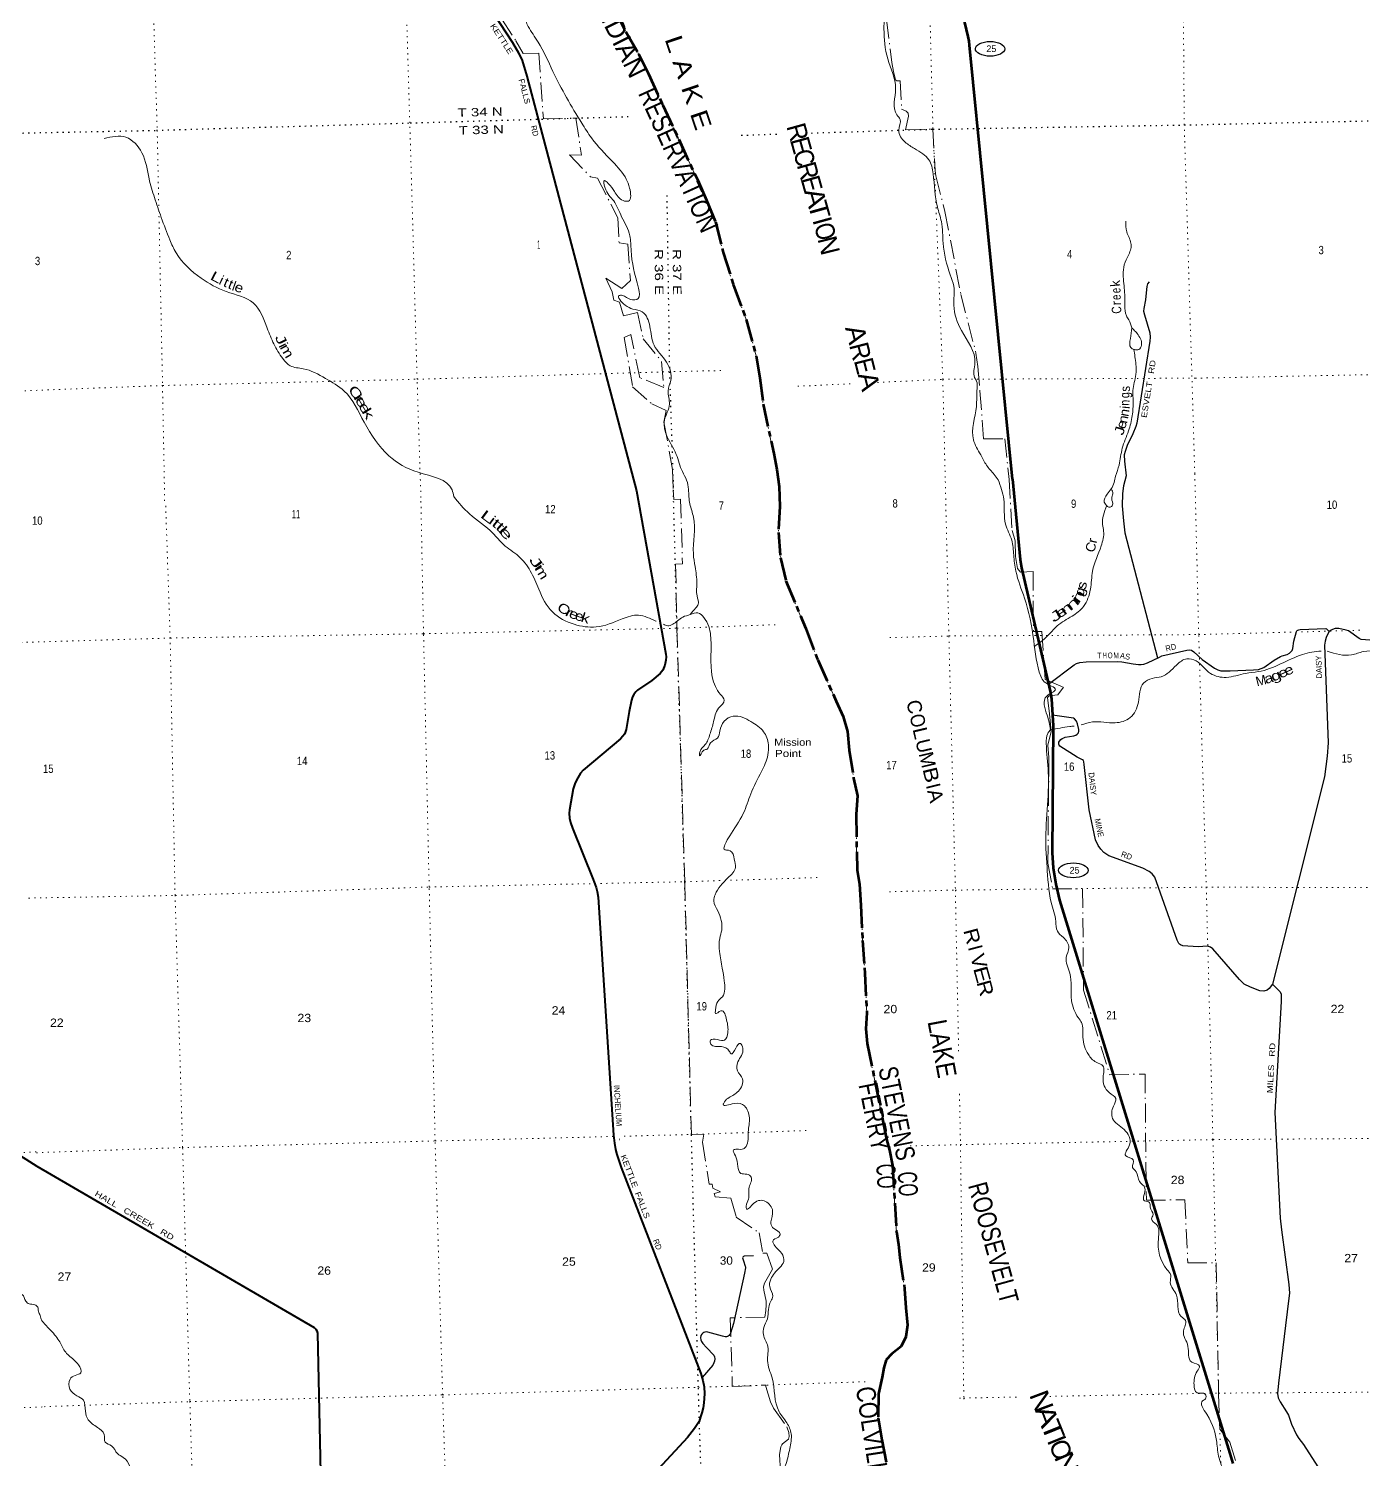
# Model space of a CAD drawing. Header units: feet. Extents: x 489137 to 739700, y 189004 to 379547.
# Drawn here: x 674153 to 702182, y 311700 to 341753 of the extents above; entities that cross this region are included whole.
import ezdxf
from ezdxf.enums import TextEntityAlignment as Align

# ---------------------------------------------------------------- set-up
doc = ezdxf.new("R2010")
doc.units = ezdxf.units.FT
doc.header["$LTSCALE"] = 80
for name, pattern in [('DOT_DASHED', [7.7, 5, -1.2, 0.3, -1.2]), ('DOTTED', [1.5, 0.3, -1.2]), ('LONG_DASH_SHORT_DASH', [9.9, 6, -1.2, 1.5, -1.2])]:
    doc.linetypes.add(name, pattern=pattern)
for name, color, linetype, lineweight in [('11', 7, 'LONG_DASH_SHORT_DASH', 60), ('17', 7, 'Continuous', 25), ('23', 7, 'Continuous', 70), ('26', 7, 'Continuous', 40), ('29', 7, 'Continuous', 25), ('39', 7, 'Continuous', 13), ('44', 7, 'DOT_DASHED', 13), ('6', 7, 'DOTTED', 25), ('7', 7, 'DOTTED', 13)]:
    doc.layers.add(name, color=color, linetype=linetype, lineweight=lineweight)
for name, color, linetype in [('12', 7, 'Continuous'), ('27', 7, 'Continuous'), ('30', 7, 'Continuous'), ('41', 7, 'Continuous'), ('42', 7, 'Continuous')]:
    doc.layers.add(name, color=color, linetype=linetype)

msp = doc.modelspace()

# ---------------------------------------------------------------- linework, layer by layer
at = {"layer": '11'}
for points in [[(686455.27, 342166.72), (686695.62, 341683.91), (686961.6, 341223.96), (687168.04, 340804.94), (687471.42, 340145.95), (688203.93, 338566.51), (688390.11, 338151.03), (688575.37, 337693.09), (688741.19, 337050.85), (688950.22, 336375.35), (689223.19, 335644.9), (689430.53, 334878.46), (689508.98, 334417.85), (689577.73, 333864.07), (689800.07, 332829.34), (689868.24, 332489.35), (689917.21, 332134.21)], [(689917.21, 332134.21), (689926.31, 331716.9), (689898.56, 331170.89), (689941.15, 330634.87), (690054.98, 330151.25), (690471.1, 329152.77), (690722.81, 328493.14), (691111.18, 327627.19), (691258.99, 327306.05), (691346.21, 326987.31), (691380.83, 326598.49), (691477.35, 326007.38), (691557.8, 325639.99), (691529.76, 325255.54), (691549.15, 324078.72), (691601.55, 323779.24), (691627.33, 323343.73), (691667.48, 322597.62), (691713.96, 321916.3), (691754.58, 321077.3), (691737.23, 320745.64), (691763.75, 320433.34), (692170.59, 318424.87), (692231.13, 318198.31), (692291.79, 317875.76), (692375.9, 316487.03), (692417.96, 316213.49), (692446.98, 315938.31), (692549.27, 315282.73), (692574.13, 314881.53), (692606.03, 314518.89), (692574.31, 314271.66), (692472.75, 314071.01), (692279.11, 313918.36), (692163.55, 313788.02), (692115.56, 313621.13), (692076.45, 313424.18), (692003.07, 313074.85), (691994.4, 312569.76), (692073.25, 312111.45), (692197.33, 311470.6)]]:
    msp.add_lwpolyline(points, dxfattribs=at)
at = {"layer": '17'}
for centre in [(694343.49, 341328.47), (696091.97, 324073.11)]:
    msp.add_ellipse(centre, major_axis=(309.24, -1), ratio=0.500121, dxfattribs=at)
at = {"layer": '23'}
for points in [[(694816.67, 332286.59), (693909.24, 341404.52), (693900.78, 341489.13), (693881.46, 341587.64), (693813.44, 341878.83), (693720.39, 342280.5), (693101.69, 344450.62), (693067.84, 344586.02), (693040.13, 344725.82), (693021.57, 344975.84), (692856.99, 348147.18), (692867.01, 348294.24), (692883.92, 348387.32), (692970.54, 348747.96), (693317.31, 349984.42), (693334.22, 350115.57), (693338.45, 350255.18), (693329.99, 350373.64), (693294.59, 350568.06), (693036.13, 351725.36), (693008.79, 351873.89), (692984.87, 352113.87)], [(694816.67, 332286.59), (694972.01, 330601.1), (695000.91, 330426.19), (695472.43, 328413.41), (695534.27, 328138.42), (695606.99, 327833.42), (695630.41, 327672.36), (695670.17, 327109.14), (695647.33, 324441.83), (695669.98, 324123.37), (695721.5, 323781.45), (695801.09, 323446.35), (699374.63, 311825.99), (699440.84, 311613.71)]]:
    msp.add_lwpolyline(points, dxfattribs=at)
at = {"layer": '26'}
for points in [[(682085.73, 347311.89), (682058.3, 347054.85), (681835.62, 345472.01), (681837.18, 345356.8), (681857.45, 345266.62), (681886.33, 345195.84), (681951.14, 345080.01), (684316.72, 341458.67), (684439.99, 341241.18), (684515.95, 341084.69), (684617.44, 340751.99), (686917.9, 332041.46)], [(686917.9, 332041.46), (687533.87, 328613.99), (687539.7, 328557.71), (687536.78, 328490.56), (687514.18, 328383.08), (687469.67, 328277.43), (687417.85, 328207.9), (687241.91, 328060.06), (686939.01, 327857.07), (686900.7, 327819.05), (686859.85, 327769.42), (686836.51, 327719.79), (686811.67, 327648.43), (686764.1, 327408.41), (686701.46, 327030.54), (686683.34, 326967.99), (686662.91, 326930.04), (686630.82, 326889.17), (686579.64, 326836.24), (685795.74, 326177.34), (685742.36, 326114.02), (685684.8, 326015.75), (685631.48, 325912.57), (685586.54, 325783.95), (685507.94, 325346.93), (685501.65, 325274.64), (685508.38, 325171.28), (685530.83, 325076.11), (685572.63, 324959.61), (686005.48, 323881.18), (686068.02, 323715.9), (686093.97, 323628), (686109.83, 323511.48), (686437.62, 318509.94), (686457.23, 318342.13), (686478.06, 318212.08), (686506.51, 318103.89), (686593.62, 317833.21), (688269.26, 313501.27), (688314.41, 313354.03), (688337.98, 313223.14), (688346.51, 313079.58), (688334.83, 312889.81), (688317.33, 312781.79), (688288.15, 312676.68), (688261.89, 312594.93), (688232.71, 312492.75), (688139.34, 312346.77), (687986.14, 312162.2), (686757.76, 310827.13)], [(671599.9, 320718.03), (671605.29, 320699.92), (671919.06, 320280.04), (671995.2, 320164.65), (672635.14, 319007.08), (672692, 318926.91), (672762.31, 318851.1), (672842.07, 318795.47), (674323.75, 317857.25)], [(674323.75, 317857.25), (680149.64, 314467.25), (680183.23, 314437.58), (680206.55, 314402.7), (680220.33, 314351.92), (680291.14, 311093.72)]]:
    msp.add_lwpolyline(points, dxfattribs=at)
at = {"layer": '29'}
for points in [[(697681.34, 336434.11), (697651.79, 336393.83), (697633.67, 336336.81), (697622.3, 336200.76), (697607.3, 336056.46), (697569.93, 335874.69), (697567.84, 335820.44), (697588.8, 335740.07), (697694.5, 335364.8), (697702.89, 335272.61), (697697.34, 335186.95), (697422.01, 333462.93), (697403.6, 333393.54), (697338.17, 333240.55), (697223.19, 332994.46), (697177.31, 332871.28), (697162.34, 332797.44), (697164.88, 332666.09), (697200.74, 332361.13)], [(697200.74, 332361.13), (697142.59, 332151.1), (697122.9, 331986.25), (697119.38, 331727.83), (697142.59, 331413.34), (697174.63, 331160.48), (697861.76, 328539.5)], [(695570.49, 327986.49), (696107.31, 328392.54), (696160.76, 328420.29), (696226.46, 328438.55), (696357.87, 328450.86), (697018.5, 328460.46), (697109.25, 328452.25), (697351.12, 328407.38), (697460.14, 328394.72), (697514.89, 328394.72), (697569.31, 328406.16), (697646.29, 328431.24), (697897.69, 328553.7), (697952.88, 328575.51), (698472.52, 328700.91), (698529.57, 328703.34), (698569.72, 328696.04), (698625.27, 328663.33), (698800.41, 328499.31), (699055.17, 328316.2), (699128.83, 328281.59), (699186.57, 328266.89), (699381.87, 328265.32), (699876.17, 328282.86), (699978.61, 328292.46), (700037, 328310.72), (700088.59, 328333.93), (700307.81, 328484.1), (700444.42, 328567.09), (700478.65, 328580.99), (700580.36, 328609.7), (700628.3, 328635.77), (700661.15, 328661.34), (700690.35, 328690.56), (700703.59, 328730.62), (700724.72, 328884.65), (700776.4, 329092.11), (700783.42, 329102.36), (700788.89, 329109.66), (700803.49, 329119.7), (700825.39, 329127.92), (700851.8, 329132.82), (701392.59, 329149.81), (701405.73, 329144.36), (701423.99, 329130.66), (701461.32, 329087.39)], [(701461.32, 329087.39), (701434.93, 329040.27), (701400.78, 328964.41), (701376.53, 328885.05), (701365.79, 328801.87), (701442.18, 326749.91), (701421.24, 326468.75), (701362.82, 326039.1), (700275.61, 321684.36)], [(702684.19, 328881.61), (702135.47, 328920.89), (702093.75, 328939.83), (701872.9, 329102.33), (701820, 329120.62), (701669.3, 329150.43), (701624.73, 329155.31), (701590.54, 329149.97), (701533.48, 329133.4), (701502.46, 329118.79), (701461.32, 329087.39)], [(700275.61, 321684.36), (700206.72, 321593.27), (700160.72, 321555.63), (700093.57, 321538.49), (700009.58, 321544.83), (699811.17, 321619.32), (699681.13, 321684.58), (699581.68, 321777.59), (699020.77, 322425.92), (698969.39, 322460.68), (698909.99, 322476.93), (698716.35, 322468.83), (698390.6, 322484.83), (698341.59, 322506.33), (698319.69, 322524.6), (698305.09, 322539.21), (698269.4, 322606.15), (697803.18, 323929.45), (697746.65, 323998.29), (697686.15, 324046.86), (697554.39, 324121.43), (696834.78, 324379.33), (696731.97, 324445.7), (696666.57, 324517.33), (696611.52, 324591.79), (696555, 324713.61), (696426.98, 325343.25), (696318.42, 326298.4), (696312.23, 326354.01), (696303.1, 326377.75), (696287.02, 326392.26), (696174.02, 326449.25), (695810.69, 326684.04), (695793.93, 326701.89), (695788.45, 326726.54), (695788.46, 326762.16), (695801.15, 326788.68), (695830.43, 326820.59), (695857.8, 326843.41), (695890.65, 326858.94), (695921.69, 326869.15), (696102.42, 326901.06), (696142.5, 326912.81), (696171.7, 326931.07), (696197.25, 326963.94), (696208.37, 326995.2), (696208.2, 327030.6), (696178.99, 327149.66), (696157.1, 327204.99), (696119, 327252.72), (696095.05, 327270.73), (695654.49, 327331.26)], [(700275.61, 321684.36), (700432.46, 321523.8), (700454.92, 321469.09), (700453.36, 321320.64), (700324.92, 318989.82), (700437.34, 316765.45), (700461.54, 316524.05), (700617.1, 315370.59), (700631.21, 315189.41), (700610.28, 315029.33), (700397.2, 313299.24), (700378.14, 313082.71), (700392.87, 312993.99), (700434.36, 312910.93), (700570.75, 312697.27), (700608.21, 312628.76), (700676.33, 312438.24), (700774.52, 312219.34), (700823.56, 312135.7), (700922.88, 312010.09), (702032.5, 310291.27), (702387.14, 309832.21)], [(689378.46, 315979.08), (689186.38, 315970.84), (689176.88, 315968.95), (689161.72, 315961.35), (689151.28, 315947.11), (689146.54, 315932.87), (689148.32, 315915.61), (689164.01, 315867.64), (689202.5, 315757.26), (689205.35, 315743.02), (689205.09, 315721.55), (689186.44, 315611.99), (688956.2, 314555.5), (688894.1, 314353.81), (688879.02, 314322.02), (688863.84, 314302.08), (688845.76, 314287.76), (688827.8, 314279.3), (688809.77, 314276.45), (688782.26, 314277.4), (688722.66, 314286.06), (688414.94, 314373.63), (688378.14, 314376.12), (688351.58, 314372.32), (688328.81, 314362.83), (688308.69, 314350.24), (688287.07, 314330.56), (688269.99, 314305.88), (688261.4, 314251.93), (688266.2, 314212.85), (688283.28, 314178.68), (688311.59, 314136.38), (688387.08, 314049.86), (688539.41, 313886.32), (688556.94, 313855.18), (688565.97, 313812.28), (688557.99, 313760.35), (688545.1, 313726.85), (688518.12, 313682.45), (688294.57, 313418.72)]]:
    msp.add_lwpolyline(points, dxfattribs=at)
at = {"layer": '39'}
for points in [[(688356.79, 352636.36), (688859.48, 352557.25), (689037.65, 352409.28), (689241.05, 352039.82), (689604.24, 351529.9), (689728.98, 351034.68), (689763.74, 350704.36), (689835.51, 350225.65), (690000.97, 349907.54), (690113.85, 349846.43), (690164.24, 349658.06), (690320.24, 349194.14), (690529.82, 348505.58), (690689.56, 348177.17), (690654.76, 348066.95), (690508.16, 347858.22), (690546.34, 347420.89), (690680.1, 346895.65), (690781.22, 346571.46), (690984.12, 345965.54), (691020.01, 345726.19), (691015.85, 345162.23), (691158.43, 344550.37), (691502.31, 343698.31), (691869.74, 342992.5), (692053.89, 342531.49), (692113.08, 342193.85), (692115.19, 341749.33), (692193.76, 341121.29), (692359.02, 340493.98), (692386.77, 339941.14), (692454.41, 339844.25), (692425.31, 339619.01), (692558.35, 339368.58), (692756.29, 339233.37), (692933.36, 339119.72), (693058.25, 338998.37), (693146.25, 338706.1), (693239.22, 338005.77), (693319.61, 337699.12), (693358.37, 337243.63), (693506.6, 336581.42), (693580.7, 336345.29), (693581.52, 335941.15), (693741.74, 335408.65), (694025.72, 334726.48), (694019.22, 334425.16), (694060.02, 334347.63), (694068.95, 334194.33), (694054.9, 333813.96), (693992.41, 333118.83), (694145.79, 332800.34), (694267.66, 332583.91), (694427.17, 332388.88), (694511.52, 332275.27)], [(681701.2, 351066.28), (681753.98, 350803.22), (681843.03, 350541.29), (682142.03, 350146.55), (682502.05, 349735.55), (682669.91, 349405.39), (682764.96, 348955.71), (682739, 348821.52), (682785.1, 348641.09), (682785.23, 348321.8), (682791.84, 348241.17), (682876.16, 348063.98), (682801.74, 348057.59), (682741.51, 347859.66), (682634.47, 347549.11), (682473.51, 347095.4), (682374.38, 346979.1), (682407.92, 346749.78), (682478.11, 346446.85), (682375.23, 346132.39), (682281.87, 345709.1), (682179.86, 345241.08), (682326.04, 345021.38), (682475.9, 344686.6), (682597.22, 344613.64), (682825, 344554.14), (682933.87, 344302.94), (682943.71, 344121.38), (683055.67, 343773.28), (683162.3, 343655.39), (683326.24, 343511.02), (683402.11, 343345.68), (683544.29, 343251.15), (683994.88, 342972.34), (684261.64, 342576.59), (684545.66, 342019.71), (684645.5, 341798.54), (684851.58, 341471.6), (685163.79, 340852.96), (685767.19, 339768.61), (685974.83, 339455.87), (686412.17, 338960.41), (686704.23, 338593.75), (686772.81, 338403.93), (686747.28, 338130.3), (686638.03, 338141), (686454.53, 338329.22), (686321.93, 338502.87), (686243.43, 338561.02), (686251.98, 338419.82), (686440.58, 338134.77), (686606.56, 337800.5), (686778.63, 337401.76), (686804.69, 337091.37), (686957.11, 336297.94), (686953.94, 336081.6), (686793.15, 336064.4), (686623.09, 336147.96), (686550.56, 336145.67), (686677.9, 335947.6), (686841.98, 335861.84), (687039.54, 335801.38), (687198.44, 335499.23), (687287.71, 335103.93), (687551.3, 334744.45), (687640.06, 334365.31), (687580.54, 334145.18), (687611.68, 333865.26), (687505.47, 333528.46), (687541.09, 333234.54), (687754.29, 332810.83), (687880.88, 332447.02), (687971.31, 332268), (688011.25, 332075.57)], [(675737.93, 339448.07), (676195.02, 339470.58), (676532.12, 339145.75), (676682.77, 338596.79), (676796.1, 338206.29), (676938.59, 337786.41), (677118.97, 337317.2), (677248.63, 337046.45), (677775.98, 336511.4), (678301.24, 336230.9), (678871.61, 335990.23), (679162.79, 335461.87), (679302.51, 335128.8), (679491.82, 334821.54), (679647.9, 334670.85), (679920.13, 334608.71), (680384.38, 334407.13), (680780.12, 334140.74), (681200.4, 333485.1), (681719.07, 332780.02), (682333.16, 332433.62), (683046.87, 332062.07), (683079.46, 331923.51)], [(697191.47, 337710.16), (697214.88, 337482.54), (697301.07, 337246.8), (697298.83, 337127.49), (697199.28, 336898.02), (697141.52, 336686.02), (697161.84, 336302.7), (697173.46, 335939.31), (697204.6, 335722.04), (697259.89, 335632.84), (697317.57, 335468.95)], [(697317.57, 335468.95), (697290.54, 335241.76), (697296.61, 335051.99), (697372.58, 335009.93), (697465.25, 335012.86), (697520.78, 335105.55), (697513.52, 335206.36), (697451.29, 335323.63), (697377.99, 335408.21), (697317.41, 335467.65)], [(697360.36, 335013.59), (697404.55, 334703.77), (697403.39, 334487.5), (697343.59, 334150.15), (697346.73, 333925.93), (697328.2, 333622.22), (697249.62, 333304.48), (697120.14, 332938.66), (697050.72, 332586.86), (696978.26, 332353.68)], [(694511.52, 332275.27), (694631.62, 331868.29), (694669.2, 331344.44), (694798.08, 331009), (694839.98, 330695.99), (694885.02, 330355.52), (695065.81, 329793.28), (695259.43, 328902.48), (695408.03, 328149.96), (695480.6, 328034.8), (695717.46, 327870), (695533.15, 327734.38), (695541.67, 327329.81), (695614.49, 327033.41)], [(696886.87, 332083.66), (696799.3, 331974.09), (696741.61, 331808.86), (696765.21, 331761.09), (696865.76, 331703.46), (696913.01, 331743.21), (696896.83, 331882.05), (696922.08, 331983.74), (696887.29, 332084.59)], [(696978.29, 332353.78), (696949.36, 332222.79), (696886.87, 332083.66)], [(683079.46, 331923.51), (683411.45, 331560.33), (683903.53, 331154.76), (684124.36, 330916.91), (684440.18, 330673.77), (684687.34, 330364), (684864.07, 329979.49), (685154.57, 329499.37), (685610, 329242.14), (686069.65, 329184.92), (686617.51, 329352.37), (686960.07, 329435.07), (687324.92, 329308.45), (687334.43, 329304.89)], [(688011.25, 332075.57), (688039.46, 331768.37), (688114.16, 331491.93), (688112.61, 330720.6), (688146.69, 330453.06), (688185.23, 330102.87), (688188.96, 329838.48), (688214.39, 329659.53), (688162.16, 329583.3), (688047.2, 329444.66)], [(696793.12, 331733.69), (696705.09, 331335.33), (696727.32, 331196.67), (696675.86, 330888.26), (696495.8, 330356.02), (696450.44, 329977.13), (696305.66, 329617.54), (696065.55, 329412.65), (695752.75, 329209.67), (695537.54, 328981.28), (695415.53, 328876.76), (695284, 328783.33)], [(687481.87, 329240.3), (687573.92, 329210.74), (687776.74, 329311.57), (687891.4, 329391.64), (688047.2, 329444.66)], [(688047.3, 329444.79), (688209.59, 329479.69), (688329.34, 329386.28), (688435.88, 329193.55), (688483.42, 328811.32), (688573.71, 327935.67), (688681.49, 327769.22), (688759.69, 327648.34), (688643.6, 327479.38), (688537, 327193.6), (688459.99, 326930.88), (688361.39, 326716), (688247.03, 326557.19), (688241.34, 326476.26), (688332.7, 326594.02), (688400.52, 326620.23), (688473.38, 326749.56), (688617.63, 326852.71), (688667.79, 326999.55), (688758.61, 327204.12), (688951.18, 327310.7), (689321.72, 327196.36), (689588.21, 326984.07), (689688.99, 326712.43), (689677.13, 326498.06), (689542.13, 326148.85), (689317.91, 325677.91), (689160.5, 325267.47), (688875.62, 324800.81), (688774.36, 324608.06), (688756.75, 324520.73), (688882.85, 324486.05), (688970.89, 324304.89), (688998.1, 324134.07), (688839.09, 323915.4), (688569.1, 323560.22), (688540.58, 323432.19), (688623.4, 323222.61), (688708, 322815.21), (688666.62, 322644.4), (688660.57, 322369.63), (688719.32, 322018.01), (688761.41, 321752.73), (688720.79, 321418.4), (688624.87, 321318.67), (688577.67, 321139.62), (688575.77, 321066.87), (688691.21, 321120.73), (688809.6, 320936.42), (688835.74, 320664.61), (688767.74, 320507.15), (688616.08, 320518.87), (688469.29, 320502.46), (688481.74, 320422.06), (688703.17, 320369.99), (688867.28, 320277.87), (688905.4, 320216.39), (689002.75, 320336.35), (689100.63, 320438.14), (689152.09, 320334.66), (689049.52, 320048.99), (689038.79, 319864.94), (689144.73, 319692.38), (689057.46, 319435.43), (688863.71, 319300.54), (688765.41, 319212.86), (688740.75, 319159.65), (688966.27, 319174.32), (689187.65, 319124.26), (689287.72, 318876.82), (689266.14, 318581.41), (689218.65, 318275.14), (689165.7, 318223.12), (689022.7, 318214.9), (688958.62, 318198.89), (688994.54, 318074.76), (689049.5, 317852.25), (689108.25, 317706.58), (689233.82, 317690.06), (689326.42, 317628.16), (689284.21, 317416.94), (689267.43, 317164.07), (689219.23, 317019.3), (689226.87, 316965.01), (689382.86, 317080.62), (689629.9, 317118.13), (689776.99, 316918.51), (689741.42, 316687.3), (689775.09, 316571.17), (689936.53, 316432.54), (689898.17, 316364.79)], [(704624.17, 329531.72), (704001.61, 329503.42), (703697.71, 329547.03), (703388.88, 329620.78), (703224.01, 329533.17), (703157.43, 329327.3), (703061.97, 328936.85), (702812.97, 328691.32), (702464.36, 328677.08), (702184.24, 328666.87), (701934.05, 328598.98), (701422.79, 328673.38)], [(701297.47, 328676.95), (701297.46, 328676.95), (700902.88, 328607.19), (699976.19, 328246.35), (699708.08, 328210.83), (699303.04, 328126.3), (698971.75, 328209.49), (698669.51, 328471.2), (698474.52, 328515.98), (698256.52, 328382.4), (697936.85, 328138.84), (697748.2, 328105.05), (697567.49, 328006.89), (697458.16, 327607.96), (697286.23, 327279.88), (696970.65, 327171.72), (696493.99, 327190.08), (696255.65, 327126.52)], [(695614.49, 327033.41), (695552.93, 326946.52), (695522.64, 326741.71), (695564.72, 326133.18), (695514.26, 324554.82), (695538.79, 324161.3), (695628.9, 323399.23), (695723.34, 323000.2), (695755.59, 322795.2), (695881.63, 322661.71), (695996.74, 322451.42), (695941.68, 322246.13), (696015.44, 321916.43), (696052.54, 321340.06), (696194.29, 320978.76), (696263.95, 320873.78), (696291.1, 320567.68), (696406.65, 320205.61), (696568.74, 320044.79), (696714.34, 319964.24), (696717.24, 319728.1), (696843.7, 319406.73), (696984.68, 319277.59), (696932.8, 319120.61), (696916.2, 318861.68), (697157.08, 318628.46), (697271.44, 318306.73), (697193.47, 318076.3), (697351.35, 317990.06), (697333.74, 317834.08), (697409.04, 317743.4), (697479.7, 317535.49), (697595.79, 317396.91), (697585.78, 317131.54), (697692.36, 317095.49), (697705.89, 316996.35), (697765.95, 316841.13), (697735.92, 316751.01), (697836.02, 316635.85), (697877.98, 316339.73), (698056.23, 315689.54), (698136.31, 315569.37), (698126.3, 315419.16), (698257.93, 315149.51), (698355.81, 314702.12), (698447.11, 314615.95), (698405.01, 314400.7), (698499.33, 314074.35), (698579.6, 313745.57), (698741.57, 313657.43), (698694.26, 313551.05), (698626.02, 313264.37), (698691.41, 313098.7), (698861.74, 313069.36), (698864.58, 312972.53), (698807.31, 312930.47), (698892.27, 312648.27), (699103.2, 312060.83), (699151.34, 311727.08), (699301.27, 311361.97), (699411.19, 311122.9), (699488.67, 310888.94), (699492.58, 310618.5), (699511.2, 310534.24), (699605.23, 310414.72), (699545.17, 310239.48), (699595.22, 310044.2), (699495.12, 309573.55), (699550.18, 309012.77), (699587.42, 308626.44), (699514.67, 308287.12), (699343.21, 308080.2), (699283.51, 307914.91), (699510.99, 307863.01), (700052.04, 307781.92), (700254.85, 307676.81), (700217.92, 307560.64)], [(696108.97, 327104.71), (696014.72, 327091.26), (695614.27, 327034.31)], [(671999.96, 318915.78), (672193.08, 318659.34), (672226.16, 318528.76), (672208.37, 318419.3), (672184.66, 318303.66), (672248.11, 318167.67), (672260.42, 318064.92), (672252.57, 317961.73), (672318.66, 317890.43), (672361.25, 317786.31), (672280.7, 317687.63), (672242.27, 317599.96), (672217.07, 317460.04), (672264, 317341.87), (672342.44, 317258.72), (672427.58, 317052.49), (672488.58, 316936.64), (672540.11, 316792.31), (672478.53, 316655.66), (672460, 316580.53), (672463.63, 316412.96), (672515.73, 316335.3), (672589.26, 316292.43), (672706.05, 316208.07), (672795.66, 316167.57), (672861.26, 316025.56), (672931.07, 315968.48), (673001.49, 316068.96), (673085.15, 316117.2), (673253.64, 315973.35), (673270.9, 315921.21), (673334.01, 315894.28), (673357.5, 315927.1), (673424.5, 315906.31), (673453.73, 315860.48), (673438.92, 315799.57), (673454.16, 315747.38), (673589.05, 315665.42), (673681.46, 315588.62), (673770.24, 315400.65), (673731.63, 315321.05), (673749.42, 315244.68), (673932.12, 315190.01), (674021.51, 315159.6), (674095, 315025.84), (674162.83, 314966.69), (674284.22, 314949.09), (674343.86, 314895.83), (674359.81, 314811.33), (674396.01, 314723.23), (674409.33, 314666.96), (674421.55, 314628.88)], [(689898.17, 316364.79), (689783.57, 316282.7), (689822.75, 316184.91), (689968.65, 316025.63), (690011.93, 315857.3), (689926.85, 315731.65), (689736.42, 315483.79), (689716.92, 315323.71), (689779.11, 315129.68), (689737.9, 315021.47), (689688.52, 314848.4), (689666.1, 314649.88), (689590.69, 314469.99), (689582.92, 314322.38), (689674.99, 314072.69), (689674.69, 313876.83), (689669.53, 313777.74), (689765.04, 313411.05), (689912.95, 312702.65), (690075.16, 312469.14), (690166.69, 312237.61), (690135.45, 311927.78), (690059.85, 311616.65), (689946.02, 311302.38), (689929.24, 311049.51), (689840.96, 310895.5)], [(674423.44, 314621.79), (674593.94, 314433.18), (674790.53, 314196.65), (674912, 313976.08), (674995.48, 313881.61), (675200.96, 313685.71), (675248.27, 313517.49), (675128.75, 313465.54), (675022.09, 313387.72), (675020.31, 313173.64), (675167.58, 313036.62), (675303.52, 312941.66), (675344.48, 312714.7), (675404.3, 312532.72), (675598.64, 312372.84), (675740.15, 312225.55), (675763.16, 312060.66), (675894.47, 311985.75), (676018.32, 311821.79), (676141.7, 311742.62), (676272.01, 311564.72), (676343.44, 311330.57), (676421.94, 311199.61), (676493.91, 311084.61), (676688.96, 311037.82), (676769.71, 310830.2), (676875.23, 310603.11), (676772.31, 310535.49), (676743.02, 310433.68), (676895.03, 310409.86), (677128.92, 310277.39), (677344.24, 310295.8), (677429.97, 310193.31), (677381.59, 310123.25), (677308.73, 309993.92), (677356.39, 309813.6), (677477.22, 309752.52), (677505.74, 309880.56), (677628.22, 309968.94), (677872.01, 309842.81), (677945.46, 309540.08), (678032.19, 309403.3), (678151, 309204.87), (678194.51, 309028.47), (678301.82, 308672.21), (678275.67, 308326.19), (678300.33, 308036.16), (678434.91, 307644.36), (678569.24, 307054.69), (678614.36, 306892.46), (678599.3, 306787.03), (678462.94, 306758.81), (678509.36, 306620.86), (678774.96, 306644.78), (679117.81, 306580.1), (679325.43, 306448.88), (679320.04, 306220.56), (679363.85, 305965.42), (679555.34, 305696.43), (679671.83, 305439.38), (679753.05, 305284.27), (679896.17, 305151.16), (679945.97, 304966.86), (679815.54, 304736.91), (679872.98, 304429.67), (680089.61, 304129.11), (680308.2, 304173.87), (680443.73, 304436.27), (680579.38, 304625.99), (680751.67, 304804.67), (680814.81, 304852.96), (680939.84, 304717.3), (681069.68, 304624.18), (681304.09, 304748.14), (681320.82, 304934.38), (681207.23, 305298.53), (681225.55, 305498.95), (681411.95, 305678.05), (681586.96, 305626.63), (681790.96, 305549.81), (682020.58, 305699.88), (682174.49, 306023.4), (682245.46, 306148.64), (682480.65, 306383.67), (682708.78, 306584.17), (682923.64, 306961.96), (683101.44, 307090.32), (683183.38, 307254.25), (683377.18, 307455.76), (683708.77, 307499.79), (683802.98, 307314.77)]]:
    msp.add_spline(points, degree=3, dxfattribs=at)
at = {"layer": '44'}
for points in [[(683755.14, 342465.73), (684386.53, 341495.79), (684535.65, 341233.45), (684864.79, 341233.87), (684963.9, 339855.27), (685644.43, 339870.28), (685763.52, 339097.78), (685513.15, 339102.82), (685948.92, 338639.64), (686097.17, 338614.72), (686525.4, 337777.34), (686551.99, 337252.78), (686736.67, 337225.15), (686788.71, 336463.01), (686611.7, 336294.86), (686276.32, 336513.07), (686404.55, 336226.68), (686439.72, 336050.09), (686564.51, 336006.12), (686646.32, 335720.06), (686938.08, 335791.32), (687060.56, 335239.94), (687446.43, 334762.82), (687492.1, 334214.7), (686985.72, 334420.62), (686796.8, 335329.37), (686662.25, 335261.82), (686835.77, 334231.23), (687237.2, 333871.91), (687539.2, 333733.34), (687494.45, 333485.11), (687674.53, 332493.17), (687686.77, 332065.2)], [(686455.27, 342166.72), (686695.62, 341683.91), (686961.6, 341223.96), (687168.04, 340804.94), (687471.42, 340145.95), (688203.93, 338566.51), (688390.11, 338151.03), (688575.37, 337693.09), (688741.19, 337050.85), (688950.22, 336375.35), (689223.19, 335644.9), (689430.53, 334878.46), (689508.98, 334417.85), (689577.73, 333864.07), (689800.07, 332829.34), (689868.24, 332489.35), (689917.21, 332134.21)], [(692170.63, 341942.54), (692278.57, 341040.95), (692311.97, 340853.16), (692350.46, 340706.35), (692362.48, 340672.65), (692381.73, 340658.21), (692455.08, 340655.25), (692486.3, 340064.16), (692577.77, 340015.6), (692622.82, 339978.17), (692628.28, 339916.92), (692570.42, 339626.32), (693142.38, 339640.76), (693191.12, 338764.07), (693207.09, 338659.35), (693393.72, 337912.22), (693730.36, 336168), (694046.84, 334938.47), (694088.29, 334653.28), (694130.37, 334145.14), (694208.17, 333137.34), (694649.94, 333139.42), (694746.22, 332284.39)], [(689917.21, 332134.21), (689926.31, 331716.9), (689898.56, 331170.89), (689941.15, 330634.87), (690054.98, 330151.25), (690471.1, 329152.77), (690722.81, 328493.14), (691111.18, 327627.19), (691258.99, 327306.05), (691346.21, 326987.31), (691380.83, 326598.49), (691477.35, 326007.38), (691557.8, 325639.99), (691529.76, 325255.54), (691549.15, 324078.72), (691601.55, 323779.24), (691627.33, 323343.73), (691667.48, 322597.62), (691713.96, 321916.3), (691754.58, 321077.3), (691737.23, 320745.64), (691763.75, 320433.34), (692170.59, 318424.87), (692231.13, 318198.31), (692291.79, 317875.76), (692375.9, 316487.03), (692417.96, 316213.49), (692446.98, 315938.31), (692549.27, 315282.73), (692574.13, 314881.53), (692606.03, 314518.89), (692574.31, 314271.66), (692472.75, 314071.01), (692279.11, 313918.36), (692163.55, 313788.02), (692115.56, 313621.13), (692076.45, 313424.18), (692003.07, 313074.85), (691994.4, 312569.76), (692073.25, 312111.45), (692197.33, 311470.6)], [(694746.22, 332284.39), (694806.07, 331211.42), (694868.93, 330995.77), (694880.38, 330663.76), (694916.57, 330414.53), (694981.56, 330337.71), (695245.53, 330347.46), (695252.82, 329086.34), (695427.93, 329090.83), (695498.11, 328082.37), (695885.99, 327917.14), (695768.37, 327761.92), (695580.59, 327736.26), (695548.16, 327701.84), (695594.46, 327358.5), (695629.34, 326988.17), (695553.52, 326701), (695579.46, 326442.33), (695556, 324220.35), (695660.16, 323681.88), (696283.26, 323684.38), (696306.83, 321558.68), (696854.61, 319779.54), (697597.71, 319793.01), (697624.65, 317142.26), (698432.36, 317153.08), (698495.71, 315830.37), (699092.2, 315828.41), (699141.64, 313078.97), (699168.08, 312334.97)], [(687686.77, 332065.2), (687701.26, 331863.18), (687841.48, 331868.57), (687884.58, 330511.94), (687739.44, 330501.92), (687768.34, 329158.55), (687930.94, 323833.83), (688070.95, 318522.59), (688333.74, 318531.55), (688304.71, 318360.29), (688441.6, 317484.24), (688506.49, 317483.38), (688519.07, 317395.68), (688682.95, 317317.72), (688551.39, 317285.7), (688573.24, 317215.6), (688896.88, 317188.74), (689014.49, 316790.51), (689491.08, 316459.3), (689573.25, 316033.79), (689658.17, 316034.49), (689775.73, 315694.56), (689607.66, 315398.78), (689583.67, 315327.63), (689589.7, 315255.01), (689641.89, 315020.5), (689643.58, 314945.01), (689636.84, 314830.45), (689616.1, 314690.73), (688884.33, 314673.34)], [(688884.33, 314673.34), (688930.56, 313232.94), (689630.68, 313259.51), (689632.21, 313228.03), (689733.5, 312907.81), (689791.74, 312779.52), (690072.91, 312386.89), (690117.26, 312262.85), (690125.11, 312181.99), (690111.5, 312125.61), (689985.6, 312025.04), (689972.45, 312006.77), (689950, 311961.85), (689924.02, 311805.24), (689941.26, 311454.53)], [(699168.08, 312334.97), (699380.24, 312060.92), (699501.47, 311665.55)]]:
    msp.add_lwpolyline(points, dxfattribs=at)
at = {"layer": '6'}
msp.add_line((689118.31, 339513.65), (689929.98, 339539.29), dxfattribs=at)
for points in [[(673666.99, 339553.15), (676836.72, 339616.87), (682166.56, 339771.51), (686746.48, 339905.79)], [(690470.5, 339556.36), (693142.38, 339640.76), (698420.95, 339729.45), (703751.03, 339848.01), (704298.71, 339853.45)], [(687554.7, 338247.6), (687609.43, 334546.07), (687692.16, 332065.37)], [(688383.41, 307894.99), (688216.84, 313217.58), (688070.95, 318522.59), (687930.94, 323833.83), (687768.34, 329158.55), (687692.16, 332065.37)]]:
    msp.add_lwpolyline(points, dxfattribs=at)
at = {"layer": '7'}
msp.add_line((690305.4, 334240.62), (691436.47, 334294.72), dxfattribs=at)
for points in [[(698642.6, 332406.33), (698420.95, 339729.45), (698379.94, 345009.25), (698219.25, 350370.24), (697981.11, 355692.49), (697808.85, 361036.96), (697639.52, 366353.23), (697623.74, 371664.1), (697461.75, 376940.2), (697408.97, 378383.57)], [(691994.83, 378214.26), (692024.43, 376830.48), (692149.67, 371504.78), (692232.11, 366254.54), (692417.96, 360926.64), (692667.29, 355633.02), (692845.73, 350284.7), (693001.99, 344935.7), (693143.16, 339679.17), (693350.09, 334386.26), (693403.16, 332242.52)], [(682390.63, 331902.24), (682310.89, 334388.08), (682157.56, 339771.51), (682003.44, 345116.54), (681834.18, 350430.79), (681714.53, 355770.81), (681580.45, 360682.09)], [(676706.81, 344257.24), (676852.97, 339613.33), (676965.08, 334256.92), (677011.38, 331738)], [(673830.95, 334136.83), (676965.08, 334256.92), (682310.89, 334388.08), (687585.24, 334545.33), (688704.45, 334571.48)], [(691977.58, 334320.61), (693350.09, 334386.26), (698650.9, 334410.99), (703999.51, 334517.99), (704467.25, 334528.09)], [(698642.6, 332406.33), (698724.55, 329006.27), (698882, 323719.77), (699023.79, 318416.66), (699141.99, 313092.67), (699309.99, 307721.66)], [(693403.16, 332242.52), (693477.97, 328995.23), (693614.72, 323657.64), (693682.62, 320257.31)], [(683014.65, 307716.82), (682847.6, 313055.55), (682688.8, 318388.46), (682564.25, 323722.36), (682446.17, 329042.31), (682390.63, 331902.24)], [(677031.52, 331728.47), (677124.77, 328968.51), (677227.38, 323557.23), (677387.67, 318242.54), (677538.18, 312917.47), (677708.93, 307586.77)], [(673990.69, 328859.85), (677131.29, 328952.55), (682446.17, 329042.31), (687768.34, 329158.55), (689872.15, 329233.8)], [(692235.61, 328960.4), (693477.97, 328995.23), (698722, 329024.37), (702150.62, 329116.1)], [(674153.23, 323490.64), (677237.82, 323545.42), (682564.25, 323722.36), (687930.94, 323833.83), (690804.93, 323923.37)], [(692229.87, 323623.47), (693614.72, 323657.64), (698882, 323719.77), (704230.25, 323703.47), (704809.51, 323713.47)], [(693700.19, 319377.23), (693721.48, 318311.1), (693791.25, 312987.72), (693794.31, 312906.78)], [(686658.79, 318488.85), (688060.82, 318524.31), (690553.63, 318610.86)], [(674315.13, 318141.96), (677375.34, 318250.26), (682688.8, 318388.46), (686488.48, 318484.55)], [(692663.2, 318284.4), (693721.48, 318311.1), (699023.79, 318416.66), (704340.15, 318455.98), (704974.9, 318487.8)], [(674314.6, 318159.43), (672030.53, 318064.04), (666740, 317906.5), (661435.05, 317855.7), (656154.6, 317698.37), (650821.25, 317562.12), (645551.97, 317447.45), (643668.39, 317400.99)], [(674476.62, 312807.4), (677532.25, 312913.26), (682847.6, 313055.55), (688218.97, 313213.6), (691743.69, 313332.14)], [(693701.12, 312987.44), (693791.25, 312987.72), (694983.63, 313011.11)], [(695594.97, 313023.1), (699141.99, 313092.67), (704527.17, 313123.89), (705144.42, 313131.03)], [(643821.91, 312087.93), (645731.65, 312136.98), (651031.08, 312256.34), (656338.31, 312387.99), (661629.46, 312517.27), (666954.12, 312588.69), (672257.15, 312728.32), (674476.78, 312801.99)]]:
    msp.add_lwpolyline(points, dxfattribs=at)

# ---------------------------------------------------------------- texts
at = {"layer": '12'}
for s, rotation, width, p in [('STEVENS', 281.451, 0.8, (691994.57, 319910.14)), ('FERRY', 281.451, 0.8, (691577.93, 319568.67)), ('CO', 273.466, 0.65, (691950.41, 317898.13)), ('CO', 273.466, 0.65, (692402.13, 317734.52))]:
    msp.add_text(s, height=400, rotation=rotation, dxfattribs=dict(at, width=width)).set_placement(p)
at = {"layer": '17'}
for p in [(694369.54, 341260.16), (696118.02, 324004.8)]:
    msp.add_text('25', height=140, dxfattribs=at).set_placement(p, align=Align.CENTER)
at = {"layer": '27'}
for s, rotation, width, p in [('KETTLE', 303.154, 1.2, (683839.9, 341809.15)), ('FALLS', 284.794, 1.1, (684439.18, 340682.89)), ('RD', 284.794, 0.95, (684694.44, 339701.73)), ('HALL   CREEK   RD', 329.77, 1.3, (675529.49, 317247.14))]:
    msp.add_text(s, height=120, rotation=rotation, dxfattribs=dict(at, width=width)).set_placement(p)
for s, rotation, width, p in [('INCHELIUM', 273.75, 0.95, (686468.85, 319128)), ('KETTLE  FALLS', 291.147, 1.2, (686836.79, 317409.04))]:
    msp.add_text(s, height=120, rotation=rotation, dxfattribs=dict(at, width=width)).set_placement(p, align=Align.CENTER)
for s, rotation, p in [('-', 276.665, (686519.33, 318415.64)), ('RD', 291.147, (687302.94, 316193.47))]:
    msp.add_text(s, height=120, rotation=rotation, dxfattribs=at).set_placement(p, align=Align.CENTER)
at = {"layer": '30'}
for s, rotation, width, p in [('ESVELT   RD', 80.926, 1.25, (697728.24, 334176.3)), ('RD', 13.567, 0.95, (698152.12, 328695.6)), ('T', 0.833, 0.85, (696639.66, 328524.96)), ('H', 0.833, 0.6, (696752.61, 328526.61)), ('O', 0.833, 0.65, (696866.51, 328528.26)), ('M', 358.833, 0.7, (696989.75, 328528.44)), ('A', 351.49, 0.9, (697115.78, 328520.43)), ('S', 349.49, 0.9, (697222.24, 328502.55)), ('MINE', 281.493, 0.95, (696577.42, 324954.66)), ('MILES   RD', 86.846, 1.25, (700305.88, 319916.62))]:
    msp.add_text(s, height=120, rotation=rotation, dxfattribs=dict(at, width=width)).set_placement(p, align=Align.CENTER)
for s, rotation, p in [('DAISY', 92.132, (701308.08, 328344.78)), ('DAISY', 276.484, (696435.22, 325883.93)), ('RD', 340.283, (697191.46, 324326.08))]:
    msp.add_text(s, height=120, rotation=rotation, dxfattribs=at).set_placement(p, align=Align.CENTER)
at = {"layer": '41'}
for s, height, rotation, width, p in [('L A K E', 363, 288.734, 1.25, (687835.42, 340561.87)), ('L', 200, 332.055, 1.5, (678046.98, 336443.59)), ('i', 200, 334.571, 1.15, (678161.01, 336378.63)), ('t', 200, 335.571, 1.2, (678262.78, 336334.16)), ('t', 200, 337.531, 1.15, (678360.22, 336290.28)), ('e', 200, 339.516, 1.2, (678540.25, 336220.91)), ('e', 200, 91.835, 0.75, (697082.8, 336254.5)), ('e', 200, 91.835, 0.75, (697087.03, 336112.27)), ('C', 200, 93.418, 0.8, (697097.88, 335847.72)), ('J', 200, 296.404, 1.55, (679364.98, 335178.24)), ('i', 200, 297.112, 1.2, (679412.75, 335059.47)), ('m', 200, 299.431, 1.3, (679494.5, 334932.69)), ('C', 200, 307.66, 1.55, (680939.5, 334048.69)), ('s', 200, 90.524, 0.9, (697281.41, 334186.96)), ('r', 200, 303.768, 1.8, (681008.87, 333941.55)), ('e', 200, 300.672, 1.5, (681055.31, 333859.74)), ('g', 200, 91.081, 0.85, (697268.46, 334055.97)), ('n', 200, 88.173, 0.85, (697270.85, 333891.26)), ('e', 200, 300.672, 1.5, (681127.79, 333733.45)), ('k', 200, 300.937, 1.7, (681197.59, 333617.03)), ('n', 200, 78.099, 1.1, (697233.33, 333527.89)), ('n', 200, 79.993, 1.05, (697260.03, 333670.42)), ('J', 200, 73.147, 1.3, (697158.73, 333280.25)), ('e', 200, 73.147, 1.1, (697198.23, 333406.76)), ('L', 200, 323.101, 1.8, (683727.42, 331422.97)), ('i', 200, 323.101, 1.55, (683831.23, 331346.9)), ('t', 200, 322.234, 1.7, (683909.44, 331288.44)), ('t', 200, 319.169, 1.8, (683991.48, 331216.38)), ('l', 200, 314.559, 1.8, (684046.05, 331152.55)), ('e', 200, 311.403, 1.9, (684102.46, 331088.26)), ('C', 200, 72.68, 1.05, (696553.15, 330830.69)), ('r', 200, 77.847, 1.1, (696588.64, 330978.25)), ('J', 200, 307.501, 1.95, (684728.8, 330487.52)), ('i', 200, 305.194, 1.5, (684793.67, 330388.54)), ('m', 200, 300.907, 1.3, (684848.17, 330282.88)), ('g', 200, 73.799, 1.25, (696321.98, 329903.19)), ('s', 200, 77.129, 1.2, (696366.99, 330038.54)), ('C', 200, 330.439, 1.3, (685340.31, 329480.5)), ('n', 200, 40.23, 1.95, (696130.95, 329598.36)), ('i', 200, 47.298, 1.8, (696226.29, 329697.33)), ('n', 200, 55.48, 1.75, (696273.31, 329774.25)), ('r', 200, 332.82, 1.55, (685461.73, 329407.76)), ('e', 200, 337.707, 1.25, (685567.59, 329363.04)), ('e', 200, 341.117, 1.15, (685690.59, 329319)), ('k', 200, 343.098, 1.3, (685818.24, 329276.8)), ('J', 200, 36.041, 1.9, (695780.38, 329341.93)), ('e', 200, 33.606, 1.6, (695887.46, 329416.17)), ('n', 200, 36.007, 1.8, (696005.5, 329499.17)), ('g', 200, 21.923, 1.4, (700379.97, 328072.96)), ('e', 200, 24.612, 1.3, (700530.63, 328136.81)), ('e', 200, 24.612, 1.3, (700653.4, 328191.92)), ('a', 200, 17.586, 1.25, (700225.13, 328013.85)), ('O', 300, 283.215, 0.9, (692680.27, 327183.92)), ('L', 300, 283.215, 1.1, (692740.72, 326922.54)), ('B', 300, 283.694, 1.2, (692960.55, 326043.14)), ('A', 300, 283.694, 1.05, (693052.55, 325606.67)), ('R', 300, 284.87, 1.15, (693822.24, 322651.54)), ('V', 300, 285.418, 1.1, (693961.91, 322128.42)), ('E', 300, 285.418, 1.3, (694030.57, 321846.38)), ('R', 300, 285.418, 1.15, (694100.26, 321559.63))]:
    msp.add_text(s, height=height, rotation=rotation, dxfattribs=dict(at, width=width)).set_placement(p, align=Align.CENTER)
for s, height, rotation, p in [('l', 200, 340.516, (678436.59, 336252.4)), ('k', 200, 94.658, (697071.99, 336407.77)), ('r', 200, 91.828, (697091.31, 335988.45)), ('i', 200, 84.848, (697273.57, 333790.05)), ('M', 200, 14.11, (700057.23, 327963.16)), ('C', 300, 282.717, (692614.01, 327475.19)), ('U', 300, 283.215, (692805.28, 326651.46)), ('M', 300, 283.215, (692880.92, 326360.8)), ('I', 300, 283.694, (693005.77, 325807.01)), ('I', 300, 284.87, (693890.48, 322406.2))]:
    msp.add_text(s, height=height, rotation=rotation, dxfattribs=at).set_placement(p, align=Align.CENTER)
at = {"layer": '42'}
for s, width, p in [('Mission', 1.15, (689809.49, 326688.5)), ('Point', 1.2, (689829.51, 326453.18))]:
    msp.add_text(s, height=150, dxfattribs=dict(at, width=width)).set_placement(p)
at = {"layer": '44'}
msp.add_text('INDIAN', height=400, rotation=296.228, dxfattribs=at).set_placement((685992.63, 342303.12))
at = {"layer": '44', "width": 0.85}
for s, rotation, p in [('RESERVATION', 294.381, (686943.77, 340395.53)), ('COLVILLE', 278.762, (691522.03, 313199.98))]:
    msp.add_text(s, height=400, rotation=rotation, dxfattribs=at).set_placement(p)
at = {"layer": '44'}
for s, rotation, width, p in [('R', 285.568, 0.95, (690111.59, 339524.68)), ('E', 285.568, 0.95, (690183.3, 339251.92)), ('C', 285.568, 0.9, (690252.05, 338989.74)), ('R', 285.568, 0.95, (690329.65, 338711.17)), ('E', 285.568, 0.95, (690406, 338437.15)), ('A', 285.568, 1.15, (690487.42, 338144.9)), ('T', 285.568, 1.15, (690561.88, 337891.76)), ('O', 285.568, 0.85, (690690.13, 337441.17)), ('A', 284.207, 1.1, (691342.6, 335280.64)), ('R', 284.207, 0.95, (691426.51, 334925.66)), ('E', 284.207, 0.9, (691520.76, 334621.41)), ('A', 284.207, 1.1, (691610.03, 334298.04)), ('LAKE', 280.636, 0.9, (693141.46, 320292.03)), ('ROOSEVELT', 285.301, 0.8, (694223.2, 316195.05)), ('N', 290.671, 1.15, (695236.9, 312851.44)), ('A', 290.671, 1.25, (695355.66, 312536.67)), ('T', 292.022, 1.3, (695474.93, 312238.31)), ('N', 293.461, 1.2, (695770.81, 311541.86))]:
    msp.add_text(s, height=400, rotation=rotation, dxfattribs=dict(at, width=width)).set_placement(p, align=Align.CENTER)
for s, rotation, p in [('I', 285.568, (690629.38, 337662.05)), ('N', 283.891, (690762.8, 337150.46)), ('I', 292.022, (695559.75, 312028.62)), ('O', 293.461, (695648.15, 311824.48))]:
    msp.add_text(s, height=400, rotation=rotation, dxfattribs=at).set_placement(p, align=Align.CENTER)
at = {"layer": '6', "width": 1.35}
for s, rotation, p in [('T 34 N', 1.679, (683161.72, 339899.56)), ('T 33 N', 1.679, (683187.39, 339525.89)), ('R 36 E', 270.847, (687296.33, 337121.05)), ('R 37 E', 270.847, (687675.27, 337121.65))]:
    msp.add_text(s, height=175, rotation=rotation, dxfattribs=at).set_placement(p)
at = {"layer": '7'}
for s, width, p in [('1', 0.4, (684831.23, 337127.6)), ('3', 0.85, (701240.5, 337014.05)), ('3', 0.85, (674285.28, 336784.96)), ('2', 0.85, (679561.64, 336910.18)), ('4', 0.85, (695958.79, 336929.8))]:
    msp.add_text(s, height=175, dxfattribs=dict(at, width=width)).set_placement(p)
for s, width, p in [('7', 0.85, (688699.69, 331647.51)), ('8', 0.85, (692349.46, 331693.01)), ('9', 0.85, (696098.2, 331686)), ('10', 0.85, (701523.05, 331665.49)), ('10', 0.85, (674335.26, 331331.81)), ('11', 0.65, (679767.14, 331467.01)), ('12', 0.85, (685108.64, 331571.91)), ('14', 0.85, (679897.7, 326284.08)), ('13', 0.85, (685098.48, 326400.79)), ('18', 0.85, (689216.95, 326436.15)), ('17', 0.85, (692271.03, 326196.23)), ('15', 0.85, (701836.59, 326337.34)), ('15', 0.85, (674566.07, 326120.04)), ('16', 0.85, (696003.68, 326163.41)), ('19', 0.85, (688287.48, 321130.22)), ('22', 1.1, (674746.46, 320785.03)), ('23', 1.1, (679942.33, 320885.05)), ('24', 1.1, (685280.58, 321043.97)), ('20', 1.1, (692248.84, 321071.64)), ('21', 0.85, (696898.04, 320941.07)), ('22', 1.1, (701638.29, 321074.28)), ('28', 1.1, (698281.72, 317483)), ('25', 1.1, (685499.47, 315767.72)), ('30', 1.05, (688804.54, 315789.72)), ('27', 1.1, (701925.23, 315840.73)), ('27', 1.1, (674904.82, 315451.67)), ('26', 1.1, (680359.23, 315578.85)), ('29', 1.1, (693057.14, 315643.36))]:
    msp.add_text(s, height=175, dxfattribs=dict(at, width=width)).set_placement(p, align=Align.CENTER)

doc.saveas('drawing.dxf')
